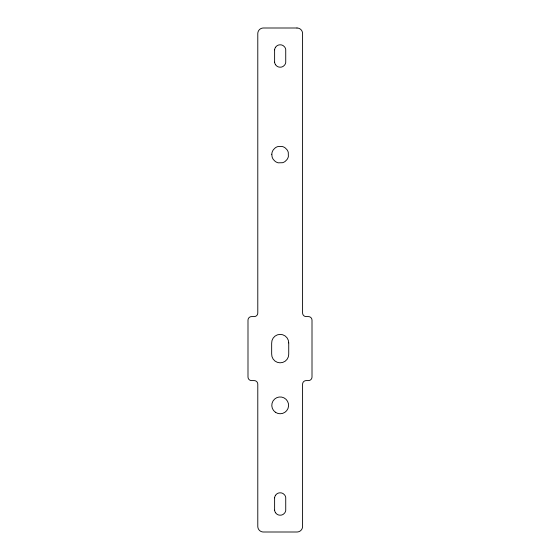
<?xml version="1.0" encoding="UTF-8"?>
<svg xmlns="http://www.w3.org/2000/svg" width="560" height="560" viewBox="0 0 560 560"><rect width="100%" height="100%" fill="white"/><g stroke="black" fill="none" stroke-linecap="round" stroke-linejoin="round"><path stroke-width="0.84" d="M274.617 49.826L274.617 62.174M274.617 497.826L274.617 510.174M275.583 47.215L276.703 46.011A5.705 5.705 0 0 1 279.244 44.877L280.889 44.842A5.705 5.705 0 0 1 283.479 45.864L284.655 47.012A5.705 5.705 0 0 1 285.733 49.574L285.733 62.426A5.705 5.705 0 0 1 284.655 64.988L283.479 66.136A5.705 5.705 0 0 1 280.889 67.158L279.244 67.123A5.705 5.705 0 0 1 276.703 65.982L275.583 64.785M275.583 495.215L276.703 494.011A5.705 5.705 0 0 1 279.244 492.877L280.889 492.842A5.705 5.705 0 0 1 283.479 493.864L284.655 495.012A5.705 5.705 0 0 1 285.733 497.574L285.733 510.426A5.705 5.705 0 0 1 284.655 512.988L283.479 514.136A5.705 5.705 0 0 1 280.889 515.158L279.244 515.123A5.705 5.705 0 0 1 276.703 513.982L275.583 512.785M275.583 512.785A5.705 5.705 0 0 1 274.617 510.174M274.617 497.826A5.705 5.705 0 0 1 275.583 495.215M274.617 49.826A5.705 5.705 0 0 1 275.583 47.215M275.583 64.785A5.705 5.705 0 0 1 274.617 62.174M271.796 154.273L272.118 156.954A8.862 8.862 0 0 0 273.42 159.6L275.233 161.42A8.82 8.82 0 0 0 278.271 162.82L282.506 162.715A8.862 8.862 0 0 0 285.152 161.42L286.965 159.6A8.82 8.82 0 0 0 288.372 156.562L288.267 152.334A8.862 8.862 0 0 0 286.965 149.688L285.152 147.868A8.82 8.82 0 0 0 282.114 146.468L277.879 146.573A8.862 8.862 0 0 0 275.233 147.868L273.42 149.688A8.82 8.82 0 0 0 272.013 152.726L271.796 154.273M288.729 342.902L288.729 354.284A8.533 8.533 0 0 1 280 362.817A8.533 8.533 0 0 1 271.663 353.906L271.663 343.287A8.533 8.533 0 0 1 280 334.376A8.533 8.533 0 0 1 288.729 342.902M296.989 28L263.389 28A5.684 5.684 0 0 0 259.434 29.638A5.684 5.684 0 0 0 257.789 33.6L257.789 313.033A3.556 3.556 0 0 1 254.233 316.589L251.552 316.589A3.556 3.556 0 0 0 247.996 320.145L247.996 377.041A3.556 3.556 0 0 0 251.552 380.597L254.233 380.597A3.556 3.556 0 0 1 257.789 384.153L257.789 526.4A5.684 5.684 0 0 0 259.434 530.362A5.684 5.684 0 0 0 263.389 532L296.989 532A5.684 5.684 0 0 0 300.951 530.362A5.684 5.684 0 0 0 302.589 526.4L302.589 384.153A3.556 3.556 0 0 1 306.145 380.597L308.448 380.597A3.556 3.556 0 0 0 312.004 377.041L312.004 320.145A3.556 3.556 0 0 0 308.448 316.589L306.145 316.589A3.556 3.556 0 0 1 302.589 313.033L302.589 33.6A5.684 5.684 0 0 0 300.951 29.638A5.684 5.684 0 0 0 296.989 28M275.359 412.223A8.4 8.4 0 0 0 288.561 406.112A8.4 8.4 0 0 0 276.661 397.733A8.4 8.4 0 0 0 275.359 412.223"/></g></svg>
